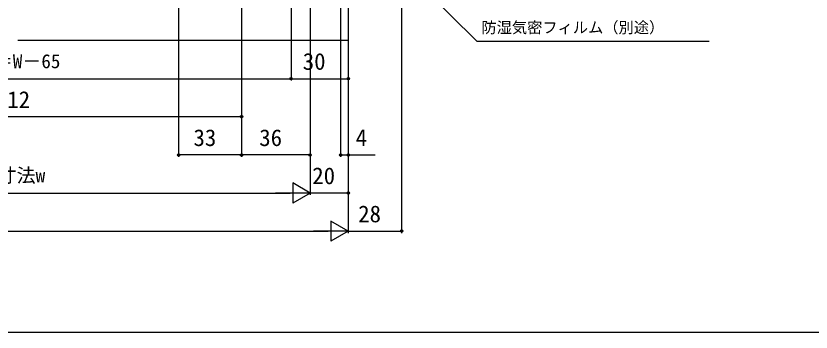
# Model space of a CAD drawing. Units: millimetres, scale not verified. Extents: x -525 to 525, y -783 to 778.
# Drawn here: x -101.4 to 316, y -782.7 to -616.8 of the extents above; entities that cross this region are included whole.
import ezdxf
from ezdxf.enums import TextEntityAlignment as Align

# ---------------------------------------------------------------- set-up
doc = ezdxf.new("R2010")
doc.units = ezdxf.units.MM
doc.header["$LTSCALE"] = 4
for name, color, linetype in [('0-8_YKK_D', 6, 'Continuous'), ('0-9_YKK_ZWAK', 7, 'Continuous'), ('0-A_YSS_K', 3, 'Continuous')]:
    doc.layers.add(name, color=color, linetype=linetype)
doc.styles.add('ＭＳ ゴシック', font='')
doc.styles.get('ＭＳ ゴシック').set_extended_font_data('MS Gothic')

msp = doc.modelspace()

# ---------------------------------------------------------------- linework, layer by layer
at = {"layer": '0-8_YKK_D'}
for p, q in [((101, -480.589), (101, -730.7)), ((-16, -516.7), (-16, -690.7)), ((17, -530.8), (17, -670.7)), ((17, -532.427), (17, -690.7)), ((17, -533.427), (17, -690.7)), ((53, -532.427), (53, -690.7)), ((69, -546.2), (69, -690.7)), ((73, -544.8), (73, -650.7)), ((73, -545.45), (73, -710.7)), ((73, -545.45), (73, -730.7)), ((73, -546.2), (73, -690.7)), ((53, -549.7), (53, -710.7)), ((53, -550.7), (53, -710.7)), ((73, -549.7), (73, -730.7)), ((43, -555.8), (43, -650.7)), ((43, -556.514), (43, -650.7)), ((-242, -649.7), (43, -649.7)), ((43, -649.7), (73, -649.7)), ((17, -669.7), (-221, -669.7)), ((17, -689.7), (-16, -689.7)), ((53, -689.7), (17, -689.7)), ((53, -709.7), (43.907, -704.45)), ((43.907, -704.45), (43.907, -714.95)), ((-246.5, -709.7), (42.5, -709.7)), ((53, -709.7), (34.813, -709.7)), ((53, -709.7), (43.907, -714.95)), ((73, -709.7), (53, -709.7)), ((73, -729.7), (63.907, -724.45)), ((63.907, -724.45), (63.907, -734.95)), ((-266.5, -729.7), (62.5, -729.7)), ((73, -729.7), (54.813, -729.7)), ((73, -729.7), (63.907, -734.95)), ((73, -729.7), (101, -729.7))]:
    msp.add_line(p, q, dxfattribs=at)
for points in [[(110.577, -600.2), (112.38, -602.003), (140.439, -630.062), (262.502, -630.062)], [(69, -689.7), (73, -689.7), (87.118, -689.7)]]:
    msp.add_lwpolyline(points, dxfattribs=at)
for centre in [(43, -649.7), (43, -649.7), (73, -649.7), (17, -669.7), (-16, -689.7), (17, -689.7), (17, -689.7), (53, -689.7), (69, -689.7), (73, -689.7), (73, -709.7), (101, -729.7)]:
    msp.add_circle(centre, 0.637, dxfattribs=at)
at = {"layer": '0-9_YKK_ZWAK'}
msp.add_lwpolyline([(-525, -782.7), (525, -782.7), (525, 747.3)], dxfattribs=at)
at = {"layer": '0-A_YSS_K'}
for p, q in [((73, -610.2), (73, -629.7)), ((73, -629.7), (-100.503, -629.7))]:
    msp.add_line(p, q, dxfattribs=at)

# ---------------------------------------------------------------- texts
at = {"layer": '0-8_YKK_D', "style": 'ＭＳ ゴシック'}
for s, height, p in [('防湿気密フィルム（別途）', 5.865, (142.898, -627.516)), ('網戸出来幅＝W－65', 7.331, (-163.051, -646.393)), ('30', 8.798, (49.136, -647.7)), ('W－112', 8.798, (-129.92, -667.7)), ('33', 8.798, (-8.227, -687.7)), ('36', 8.798, (26.307, -687.7)), ('4', 8.798, (76.936, -687.7)), ('内法基準寸法w', 7.331, (-151.063, -706.336)), ('20', 8.798, (54.136, -707.7)), ('28', 8.798, (78.239, -727.7))]:
    msp.add_text(s, height=height, dxfattribs=at).set_placement(p, align=Align.BOTTOM_LEFT)

doc.saveas('drawing.dxf')
